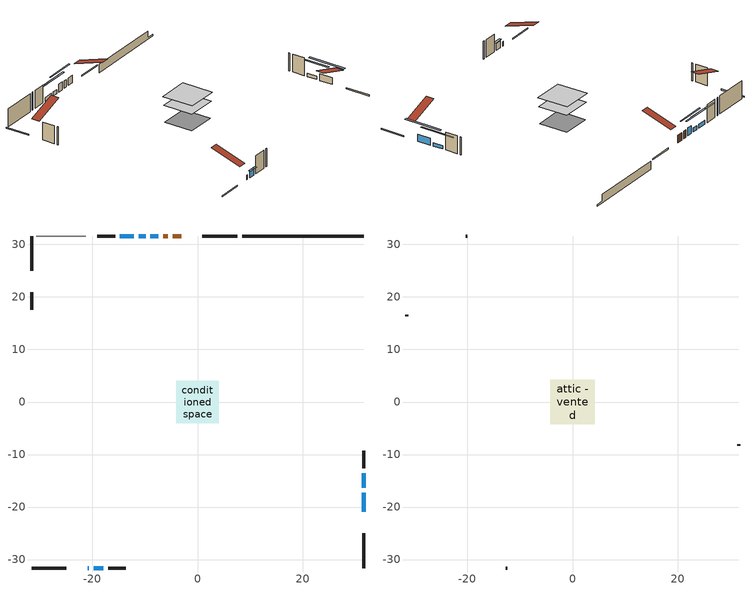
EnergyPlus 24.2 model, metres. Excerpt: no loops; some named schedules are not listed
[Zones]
conditioned space
 floor adiabatic (AdiabaticFloorConstruction): -4.09,-4.09 -4.09,4.09 4.09,4.09 4.09,-4.09 z3
 floor foundation (Slab1 construction): -3.95,-3.95 -3.95,3.95 3.95,3.95 3.95,-3.95 z-1.69
 wall outside (RimJoist1 construction): 7.56,31.6 0.93,31.6 / -31.6,-31.6 -24.97,-31.6 / -31.6,31.6 -31.6,24.97 / 31.6,-31.6 31.6,-24.97 z0.56:0.86
 wall outside (AdiabaticWallConstruction 1): -3.13,31.6 -4.74,31.6 / -5.67,31.6 -6.5,31.6 z0.56:2.59
 wall outside (AdiabaticWallConstruction): -20.92,-31.6 -20.71,-31.6 z0.56:1.78; -19.78,-31.6 -17.95,-31.6 / 31.6,-20.92 31.6,-17.26 z0.56:2.39; -7.42,31.6 -8.95,31.6 z0.56:2.69; -9.88,31.6 -11.2,31.6 / -12.13,31.6 -14.77,31.6 z0.56:1.63; 31.6,-16.33 31.6,-13.58 z0.56:1.48
 wall outside (Wall1 construction): -15.7,31.6 -19.08,31.6 / -17.02,-31.6 -13.64,-31.6 / -31.6,20.91 -31.6,17.53 / 31.6,-12.66 31.6,-9.28 z0.56:5.44
 wall foundation (FoundationWall1 construction): 8.48,31.6,-1.69 8.48,31.6,0.56 29.29,31.6,0.56 29.29,31.6,-1.25 31.6,31.6,-1.25 31.6,31.6,-1.69
 wall adiabatic (Wall3 construction): -21.23,31.6 -30.67,31.6 z0.56:5.44
 window (WindowConstruction 5): -20.91,-31.6 -20.71,-31.6 z0.56:1.78
 window (WindowConstruction): -19.78,-31.6 -17.95,-31.6 z0.56:2.39
 window (WindowConstruction 1): 31.6,-20.91 31.6,-17.26 z0.56:2.39
 window (WindowConstruction 2): -7.43,31.6 -8.95,31.6 z0.56:2.69
 window (WindowConstruction 3): -9.88,31.6 -11.2,31.6 z0.56:1.63
 window (WindowConstruction 4): -12.13,31.6 -14.77,31.6 z0.56:1.63
 window (WindowConstruction 6): 31.6,-16.33 31.6,-13.58 z0.56:1.47
 door (Door): -3.13,31.6 -4.74,31.6 z0.56:2.59
 door (Door 1): -5.67,31.6 -6.5,31.6 z0.56:2.59
 ceiling adiabatic (AdiabaticFloorConstruction): 4.09,-4.09 4.09,4.09 -4.09,4.09 -4.09,-4.09 z3
attic - vented
 floor to conditioned space (Floor1 construction Reversed): -4.28,-4.28 -4.28,4.28 4.28,4.28 4.28,-4.28 z5.44
 wall outside (Wall2 construction): -20.01,31.6 -20.3,31.6 / -12.71,-31.6 -12.42,-31.6 / -31.6,16.61 -31.6,16.31 / 31.6,-8.35 31.6,-8.05 z0.56:5.44
 roof outside (Roof1 construction): -2.2,31.6,5.44 -2.2,23.26,8.22 0,23.26,8.22 0,31.6,5.44; -21.84,-31.6,5.44 -21.84,-23.26,8.22 -24.04,-23.26,8.22 -24.04,-31.6,5.44; -31.6,21.84,5.44 -23.26,21.84,8.22 -23.26,24.04,8.22 -31.6,24.04,5.44; 31.6,-21.84,5.44 23.26,-21.84,8.22 23.26,-24.04,8.22 31.6,-24.04,5.44
shading: -17.65,-31.6 -20.08,-31.6 -20.08,-32.21 -17.65,-32.21 z2.69; 31.6,-13.91 31.6,-24.26 32.21,-24.26 32.21,-13.91 z5.74; -12.3,31.6 -4.08,31.6 -4.08,32 -12.3,32 z6.04; -14.55,31.6 -6.53,31.6 -6.53,32 -14.55,32 z4.98; -18.12,31.6 -8.78,31.6 -8.78,32 -18.12,32 z4.98; 31.6,-10.24 31.6,-19.68 32.01,-19.68 32.01,-10.24 z4.82
[Building]
Building 1: Terrain=Suburbs
[Site:Location]
Toronto Intl AP_ON: Latitude {deg}=43.68; Longitude {deg}=-79.63; Time Zone {hr}=-5; Elevation {m}=173; Keep Site Location Information=Yes
[Site:GroundTemperature:Shallow]
4.59119, 2.66285, 2.50842, 3.42352, 7.09712, 10.7536, 13.9236, 15.9317, 16.1023, 14.4691, 11.3799, 7.83558
[Site:WaterMainsTemperature]
Calculation Method=Schedule; Temperature Schedule=mains temperature schedule
[Material] Roughness=Rough; Thermal Absorptance=0.9
Name | Thickness {m} | Conductivity {W/m-K} | Density {kg/m3} | Specific Heat {J/kg-K} | Solar Absorptance | Visible Absorptance
asphalt or fiberglass shingles | 0.00635 | 0.162714 | 1121.4 | 1465.45 | 0.91 | 0.91
ceiling loosefill ins | 0.169333 | 0.0480833 | 16.02 | 1046.75 | 0.7 | 0.7
ceiling stud and cavity | 0.1397 | 0.762834 | 65.682 | 1177.47 | 0.7 | 0.7
concrete 4.0 in. | 0.1016 | 1.803125 | 2242.8 | 837.4 | 0.7 | 0.7
concrete 8.0 in. | 0.2032 | 1.803125 | 2242.8 | 837.4 | 0.7 | 0.7
door material | 0.04445 | 0.188738 | 512.64 | 1214.23 | 0.7 | 0.7
door material 1 | 0.04445 | 0.20624 | 512.64 | 1214.23 | 0.7 | 0.7
exterior vertical ins | 0.0157188 | 0.029427 | 32.04 | 1214.23 | 0.7 | 0.7
floor covering | 0.0127 | 0.0433444 | 54.468 | 1339.84 | 0.6 | 0.6
floor rigid ins; wall rigid ins | 0.512978 | 0.029427 | 32.04 | 1214.23 | 0.7 | 0.7
floor stud and cavity | 0.1397 | 1.75129 | 37.0049 | 1207.88 | 0.7 | 0.7
furniture material conditioned space 1 | 0.1524 | 0.115458 | 640.8 | 1214.23 | 0.6 | 0.6
gypsum board | 0.0127 | 0.160291 | 801 | 837.4 | 0.6 | 0.6
gypsum board 1 | 0.0127 | 0.160291 | 801 | 837.4 | 0.7 | 0.7
osb sheathing 0.5 in. | 0.0127 | 0.115458 | 512.64 | 1214.23 | 0.7 | 0.7
osb sheathing 0.5 in. 1 | 0.0127 | 0.115458 | 512.64 | 1214.23 | 0.4 | 0.4
osb sheathing 0.75 in. | 0.01905 | 0.115458 | 512.64 | 1214.23 | 0.7 | 0.7
osb sheathing 2.0 in. | 0.0508 | 0.115458 | 512.64 | 1214.23 | 0.7 | 0.7
rim joist rigid ins | 0.051816 | 0.029427 | 32.04 | 1214.23 | 0.7 | 0.7
rim joist stud and cavity | 0.0508 | 0.548689 | 125.044 | 1163.47 | 0.6 | 0.6
wall stud and cavity | 0.1397 | 0.247938 | 139.0536 | 1170.24 | 0.7 | 0.7
wall stud and cavity 1 | 0.0889 | 6.1454 | 50.32683 | 1063.81 | 0.6 | 0.6
wall stud and cavity 2 | 0.1397 | 0.192317 | 139.0536 | 1170.24 | 0.7 | 0.7
wall stud and cavity 3 | 0.0889 | 0.380278 | 52.3479 | 1209.89 | 0.7 | 0.7
wall stud and cavity 4 | 0.0889 | 0.391764 | 83.0341 | 1211.67 | 0.7 | 0.7
wood siding | 0.0254 | 0.102417 | 544.68 | 1172.36 | 0.4 | 0.4
wood siding 1 | 0.00254 | 0.102417 | 544.68 | 1172.36 | 0.4 | 0.4
wood siding 2; wood siding 3; wood siding 4 | 0.0254 | 0.102417 | 544.68 | 1172.36 | 0.7 | 0.7
[WindowMaterial:SimpleGlazingSystem]
Name | U-Factor {W/m2-K} | Solar Heat Gain Coefficient
WindowMaterial | 3.296079 | 0.7
WindowMaterial 1 | 2.21328 | 0.53
WindowMaterial 2 | 2.70216 | 0.54
WindowMaterial 3 | 3.73556 | 0.57
WindowMaterial 4 | 2.27234 | 0.47
WindowMaterial 5 | 6.93965 | 0.69
WindowMaterial 6 | 2.325141 | 0.43
[Construction]
AdiabaticFloorConstruction: floor stud and cavity, floor rigid ins, osb sheathing 0.75 in., floor covering
AdiabaticWallConstruction: wood siding 3, wall rigid ins, wall stud and cavity 3, gypsum board
AdiabaticWallConstruction 1: wood siding 4, wall rigid ins, wall stud and cavity 3, gypsum board
Door: door material
Door 1: door material 1
Floor1 construction Reversed: gypsum board, ceiling stud and cavity, ceiling loosefill ins
FoundationWall1 construction: concrete 8.0 in., gypsum board 1
furniture construction conditioned space 1: furniture material conditioned space 1
PartitionWallConstruction: gypsum board, wall stud and cavity 4, gypsum board
RimJoist1 construction: wood siding 2, rim joist rigid ins, osb sheathing 2.0 in., rim joist stud and cavity
Roof1 construction: asphalt or fiberglass shingles
Slab1 construction: concrete 4.0 in.
Wall1 construction: wood siding, osb sheathing 0.5 in., wall stud and cavity, gypsum board
Wall2 construction: wood siding 1, wall stud and cavity 1
Wall3 construction: osb sheathing 0.5 in. 1, wall stud and cavity 2, gypsum board
WindowConstruction: WindowMaterial
WindowConstruction 1: WindowMaterial 1
WindowConstruction 2: WindowMaterial 2
WindowConstruction 3: WindowMaterial 3
WindowConstruction 4: WindowMaterial 4
WindowConstruction 5: WindowMaterial 5
WindowConstruction 6: WindowMaterial 6
[Zone] Multiplier=1; Part of Total Floor Area=Yes
Name | Volume {m3}
attic - vented | 33.0754
conditioned space | 357.6
[Space]
Name | Zone | Volume {m3}
attic - vented 1 | attic - vented | 33.0754
conditioned space 1 | conditioned space | 357.6
[ZoneInfiltration:EffectiveLeakageArea]
infil attic - vented 1: Zone or Space=attic - vented 1; Schedule=Always On Discrete; Effective Air Leakage Area {cm2}=3033.1; Stack Coefficient=0.000532416; Wind Coefficient=1.559e-05
[ZoneMixing]
whole house fan mix: Zone or Space=attic - vented; Schedule=Always On Continuous; Design Flow Rate Calculation Method=Flow/Zone; Design Flow Rate {m3/s}=0; Source Zone or Space=conditioned space
[SurfaceProperty:ExposedFoundationPerimeter]
Slab1: Exposed Perimeter Calculation Method=TotalExposedPerimeter; Total Exposed Perimeter {m}=23.116
[InternalMass] Zone or ZoneList=conditioned space; Space or SpaceList=conditioned space 1
Name | Construction | Surface Area {m2}
furniture mass conditioned space 1 | furniture construction conditioned space 1 | 51.7719
partition wall mass | PartitionWallConstruction | 129.43
[Lights]
interior lighting: Zone or ZoneList or Space or SpaceList=conditioned space 1; Schedule=interior lighting schedule; Design Level Calculation Method=LightingLevel; Lighting Level {W}=343.2; Return Air Fraction=0; Fraction Radiant=0.6; Fraction Visible=0.2; Fraction Replaceable=1
[People]
occupants: Zone or ZoneList or Space or SpaceList=conditioned space 1; Number of People Schedule=occupants schedule; Number of People Calculation Method=People; Number of People=3; Fraction Radiant=0.314171; Sensible Heat Fraction=0.56303; Activity Level Schedule=occupants activity schedule; Carbon Dioxide Generation Rate {m3/s-W}=0; Enable ASHRAE 55 Comfort Warnings=No; Mean Radiant Temperature Calculation Type=EnclosureAveraged
[ElectricEquipment] Zone or ZoneList or Space or SpaceList=conditioned space 1; Design Level Calculation Method=EquipmentLevel
Name | Schedule | Design Level {W} | Fraction Latent | Fraction Radiant | Fraction Lost
clothes dryer | clothes dryer schedule | 140.772 | 0.015 | 0.081 | 0.85
clothes washer | clothes washer schedule | 32.1985 | 0.03 | 0.162 | 0.7
cooking range | cooking range schedule | 208.969 | 0.08 | 0.432 | 0.2
dishwasher | dishwasher schedule | 66.8632 | 0.3 | 0.18 | 0.4
fridge | fridge schedule | 72.9452 | 0 | 0.6 | 0
mech vent bath fan 0 | mech vent bath fan 0 schedule | 50.2 | 0 | 0 | 1
mech vent bath fan 1 | mech vent bath fan 1 schedule | 50.2 | 0 | 0 | 1
mech vent house fan | mech vent house fan schedule | 0 | 0 | 0 | 1
mech vent house fan cfis | mech vent house fan cfis schedule | 0 | 0 | 0 | 0
mech vent range fan 0 | mech vent range fan 0 schedule | 57 | 0 | 0 | 1
misc plug loads | misc plug loads schedule | 494.7 | 0.045 | 0.513 | 0.1
whole house fan | Always On Discrete | 0 | 0 | 0 | 1
[OtherEquipment] Zone or ZoneList or Space or SpaceList=conditioned space 1; Design Level Calculation Method=EquipmentLevel
Name | Fuel Type | Schedule | Design Level {W} | Fraction Latent | Fraction Radiant | Fraction Lost
clothes dryer 1 | Electricity | clothes dryer schedule | 0 | 0.015 | 0.081 | 0.85
cooking range 1 | Electricity | cooking range schedule | 0 | 0.08 | 0.432 | 0.2
general water use latent | None | general water use schedule | 59.3978 | 1 | 0 | 0
general water use sensible | None | general water use schedule | -58.539 | 0 | 0.6 | 0
mech vent house fan latent load | None | Always On Discrete | 0 | 1 | 0 | 0
mech vent house fan sensible load | None | Always On Discrete | 0 | 0 | 0 | 0
water heater energy adjustment1 | NaturalGas | Always On Discrete | 0.01 | 0 | 0 | 1
[ZoneInfiltration:DesignFlowRate] Zone or ZoneList or Space or SpaceList=conditioned space 1; Schedule=Always On Discrete; Design Flow Rate Calculation Method=Flow/Zone; Design Flow Rate {m3/s}=0
infil flow; natural vent flow; whole house fan flow
[AvailabilityManager:Scheduled]
central ac and furnace airloop Availability Manager: Schedule=Always On Discrete
[Foundation:Kiva]
Foundation Kiva 1: Initial Indoor Air Temperature {C}=18; Wall Height Above Grade {m}=0.560009; Wall Depth Below Slab {m}=0.2032; Custom Block Material Name 1=exterior vertical ins; Custom Block Depth 1 {m}=2.25; Custom Block X Position 1 {m}=0.2159; Custom Block Z Position 1 {m}=0
[Foundation:Kiva:Settings]
Soil Conductivity {W/m-K}=0.849921; Soil Density {kg/m3}=1842.3; Soil Specific Heat {J/kg-K}=418.7; Ground Solar Absorptivity=0.9; Ground Thermal Absorptivity=0.9; Ground Surface Roughness {m}=0.03; Far-Field Width {m}=40; Deep-Ground Boundary Condition=ZeroFlux; Deep-Ground Depth {m}=40; Minimum Cell Dimension {m}=0.2; Maximum Cell Growth Coefficient=3; Simulation Timestep=Timestep
[Exterior:Lights]
exterior lighting: Schedule=exterior lighting schedule; Design Level {W}=75.6
[EnergyManagementSystem:GlobalVariable]
central_ac_and_furnace_airloop_Fan_RTF
infil_program_Qfan
infil_program_Qinf
natural_vent_program_Qnv
natural_vent_program_Qwhf
[EnergyManagementSystem:Sensor]
Name | Output:Variable or Output:Meter Index Key | Output:Variable or Output:Meter
airflow_gain | infil flow | Infiltration Sensible Heat Gain Energy
airflow_gain_1 | natural vent flow | Infiltration Sensible Heat Gain Energy
airflow_gain_2 | whole house fan flow | Infiltration Sensible Heat Gain Energy
airflow_loss | infil flow | Infiltration Sensible Heat Loss Energy
airflow_loss_1 | natural vent flow | Infiltration Sensible Heat Loss Energy
airflow_loss_2 | whole house fan flow | Infiltration Sensible Heat Loss Energy
clg_load_cond |  | Cooling:EnergyTransfer:Zone:CONDITIONED SPACE
clg_sp_s; clg_sp_s_1 | cooling setpoint | Schedule Value
clothes_dryer_exhaust_0_sch_s | clothes dryer exhaust 0 schedule | Schedule Value
cool_season | cooling season schedule | Schedule Value
htg_load_cond |  | Heating:EnergyTransfer:Zone:CONDITIONED SPACE
htg_sp_s; htg_sp_s_1 | heating setpoint | Schedule Value
ig_ee_conv | clothes dryer | Electric Equipment Convective Heating Energy
ig_ee_conv_2 | cooking range | Electric Equipment Convective Heating Energy
ig_ee_conv_4 | fridge | Electric Equipment Convective Heating Energy
ig_ee_conv_5 | misc plug loads | Electric Equipment Convective Heating Energy
ig_ee_conv_6 | whole house fan | Electric Equipment Convective Heating Energy
ig_ee_rad | clothes dryer | Electric Equipment Radiant Heating Energy
ig_ee_rad_2 | cooking range | Electric Equipment Radiant Heating Energy
ig_ee_rad_4 | fridge | Electric Equipment Radiant Heating Energy
ig_ee_rad_5 | misc plug loads | Electric Equipment Radiant Heating Energy
ig_ee_rad_6 | whole house fan | Electric Equipment Radiant Heating Energy
ig_lgt_conv | interior lighting | Lights Convective Heating Energy
ig_lgt_rad | interior lighting | Lights Radiant Heating Energy
ig_lgt_vis | interior lighting | Lights Visible Radiation Heating Energy
ig_oe_conv | clothes dryer 1 | Other Equipment Convective Heating Energy
ig_oe_conv_1 | cooking range 1 | Other Equipment Convective Heating Energy
ig_oe_conv_2 | general water use latent | Other Equipment Convective Heating Energy
ig_oe_conv_3 | general water use sensible | Other Equipment Convective Heating Energy
ig_oe_conv_4 | water heater energy adjustment1 | Other Equipment Convective Heating Energy
ig_oe_rad | clothes dryer 1 | Other Equipment Radiant Heating Energy
ig_oe_rad_1 | cooking range 1 | Other Equipment Radiant Heating Energy
ig_oe_rad_2 | general water use latent | Other Equipment Radiant Heating Energy
ig_oe_rad_3 | general water use sensible | Other Equipment Radiant Heating Energy
ig_oe_rad_4 | water heater energy adjustment1 | Other Equipment Radiant Heating Energy
ig_ppl_conv | occupants | People Convective Heating Energy
ig_ppl_rad | occupants | People Radiant Heating Energy
im_conv | furniture mass conditioned space 1 | Surface Inside Face Convection Heat Gain Energy
im_conv_1 | partition wall mass | Surface Inside Face Convection Heat Gain Energy
im_ig | furniture mass conditioned space 1 | Surface Inside Face Internal Gains Radiation Heat Gain Energy
im_ig_1 | partition wall mass | Surface Inside Face Internal Gains Radiation Heat Gain Energy
im_lgt | furniture mass conditioned space 1 | Surface Inside Face Lights Radiation Heat Gain Energy
im_lgt_1 | partition wall mass | Surface Inside Face Lights Radiation Heat Gain Energy
im_sol | furniture mass conditioned space 1 | Surface Inside Face Solar Radiation Heat Gain Energy
im_sol_1 | partition wall mass | Surface Inside Face Solar Radiation Heat Gain Energy
im_surf | furniture mass conditioned space 1 | Surface Inside Face Net Surface Thermal Radiation Heat Gain Energy
im_surf_1 | partition wall mass | Surface Inside Face Net Surface Thermal Radiation Heat Gain Energy
mech_vent_bath_fan_0_sch_s | mech vent bath fan 0 schedule | Schedule Value
mech_vent_bath_fan_1_sch_s | mech vent bath fan 1 schedule | Schedule Value
mech_vent_range_fan_0_sch_s | mech vent range fan 0 schedule | Schedule Value
mv_conv | mech vent bath fan 0 | Electric Equipment Convective Heating Energy
mv_conv_1 | mech vent bath fan 1 | Electric Equipment Convective Heating Energy
mv_conv_2 | mech vent house fan | Electric Equipment Convective Heating Energy
mv_conv_3 | mech vent house fan cfis | Electric Equipment Convective Heating Energy
mv_conv_4 | mech vent range fan 0 | Electric Equipment Convective Heating Energy
mv_conv_5 | mech vent house fan latent load | Other Equipment Convective Heating Energy
mv_conv_6 | mech vent house fan sensible load | Other Equipment Convective Heating Energy
mv_rad | mech vent bath fan 0 | Electric Equipment Radiant Heating Energy
mv_rad_1 | mech vent bath fan 1 | Electric Equipment Radiant Heating Energy
mv_rad_2 | mech vent house fan | Electric Equipment Radiant Heating Energy
mv_rad_3 | mech vent house fan cfis | Electric Equipment Radiant Heating Energy
mv_rad_4 | mech vent range fan 0 | Electric Equipment Radiant Heating Energy
mv_rad_5 | mech vent house fan latent load | Other Equipment Radiant Heating Energy
mv_rad_6 | mech vent house fan sensible load | Other Equipment Radiant Heating Energy
natural_vent_s | natural vent schedule | Schedule Value
out_pb_s |  | Site Outdoor Air Barometric Pressure
out_wt_s |  | Site Outdoor Air Humidity Ratio
site_vw_s |  | Site Wind Speed
ss_back_out | Window1 | Surface Window Shortwave from Zone Back Out Window Heat Transfer Rate
ss_back_out_1 | Window2 | Surface Window Shortwave from Zone Back Out Window Heat Transfer Rate
ss_back_out_2 | Window3 | Surface Window Shortwave from Zone Back Out Window Heat Transfer Rate
ss_back_out_3 | Window5 | Surface Window Shortwave from Zone Back Out Window Heat Transfer Rate
ss_back_out_4 | Window6 | Surface Window Shortwave from Zone Back Out Window Heat Transfer Rate
ss_back_out_5 | Window7 | Surface Window Shortwave from Zone Back Out Window Heat Transfer Rate
ss_back_out_6 | Window9 | Surface Window Shortwave from Zone Back Out Window Heat Transfer Rate
ss_conv | Door1 | Surface Inside Face Convection Heat Gain Energy
ss_conv_1 | Door3 | Surface Inside Face Convection Heat Gain Energy
ss_conv_2 | Window1 | Surface Inside Face Convection Heat Gain Energy
ss_conv_3 | Window2 | Surface Inside Face Convection Heat Gain Energy
ss_conv_4 | Window3 | Surface Inside Face Convection Heat Gain Energy
ss_conv_5 | Window5 | Surface Inside Face Convection Heat Gain Energy
ss_conv_6 | Window6 | Surface Inside Face Convection Heat Gain Energy
ss_conv_7 | Window7 | Surface Inside Face Convection Heat Gain Energy
ss_conv_8 | Window9 | Surface Inside Face Convection Heat Gain Energy
ss_ig | Door1 | Surface Inside Face Internal Gains Radiation Heat Gain Energy
ss_ig_1 | Door3 | Surface Inside Face Internal Gains Radiation Heat Gain Energy
ss_ig_2 | Window1 | Surface Inside Face Internal Gains Radiation Heat Gain Energy
ss_ig_3 | Window2 | Surface Inside Face Internal Gains Radiation Heat Gain Energy
ss_ig_4 | Window3 | Surface Inside Face Internal Gains Radiation Heat Gain Energy
ss_ig_5 | Window5 | Surface Inside Face Internal Gains Radiation Heat Gain Energy
ss_ig_6 | Window6 | Surface Inside Face Internal Gains Radiation Heat Gain Energy
ss_ig_7 | Window7 | Surface Inside Face Internal Gains Radiation Heat Gain Energy
ss_ig_8 | Window9 | Surface Inside Face Internal Gains Radiation Heat Gain Energy
ss_lgt | Door1 | Surface Inside Face Lights Radiation Heat Gain Energy
ss_lgt_1 | Door3 | Surface Inside Face Lights Radiation Heat Gain Energy
ss_sol | Door1 | Surface Inside Face Solar Radiation Heat Gain Energy
ss_sol_1 | Door3 | Surface Inside Face Solar Radiation Heat Gain Energy
ss_surf | Door1 | Surface Inside Face Net Surface Thermal Radiation Heat Gain Energy
ss_surf_1 | Door3 | Surface Inside Face Net Surface Thermal Radiation Heat Gain Energy
ss_surf_2 | Window1 | Surface Inside Face Net Surface Thermal Radiation Heat Gain Energy
ss_surf_3 | Window2 | Surface Inside Face Net Surface Thermal Radiation Heat Gain Energy
ss_surf_4 | Window3 | Surface Inside Face Net Surface Thermal Radiation Heat Gain Energy
ss_surf_5 | Window5 | Surface Inside Face Net Surface Thermal Radiation Heat Gain Energy
ss_surf_6 | Window6 | Surface Inside Face Net Surface Thermal Radiation Heat Gain Energy
ss_surf_7 | Window7 | Surface Inside Face Net Surface Thermal Radiation Heat Gain Energy
ss_surf_8 | Window9 | Surface Inside Face Net Surface Thermal Radiation Heat Gain Energy
ss_trans_in | Window1 | Surface Window Transmitted Solar Radiation Rate
ss_trans_in_1 | Window2 | Surface Window Transmitted Solar Radiation Rate
ss_trans_in_2 | Window3 | Surface Window Transmitted Solar Radiation Rate
ss_trans_in_3 | Window5 | Surface Window Transmitted Solar Radiation Rate
ss_trans_in_4 | Window6 | Surface Window Transmitted Solar Radiation Rate
ss_trans_in_5 | Window7 | Surface Window Transmitted Solar Radiation Rate
ss_trans_in_6 | Window9 | Surface Window Transmitted Solar Radiation Rate
ss_trans_out | Window1 | Surface Inside Face Initial Transmitted Diffuse Transmitted Out Window Solar Radiation Rate
ss_trans_out_1 | Window2 | Surface Inside Face Initial Transmitted Diffuse Transmitted Out Window Solar Radiation Rate
ss_trans_out_2 | Window3 | Surface Inside Face Initial Transmitted Diffuse Transmitted Out Window Solar Radiation Rate
ss_trans_out_3 | Window5 | Surface Inside Face Initial Transmitted Diffuse Transmitted Out Window Solar Radiation Rate
ss_trans_out_4 | Window6 | Surface Inside Face Initial Transmitted Diffuse Transmitted Out Window Solar Radiation Rate
ss_trans_out_5 | Window7 | Surface Inside Face Initial Transmitted Diffuse Transmitted Out Window Solar Radiation Rate
ss_trans_out_6 | Window9 | Surface Inside Face Initial Transmitted Diffuse Transmitted Out Window Solar Radiation Rate
s_conv | Floor1 | Surface Inside Face Convection Heat Gain Energy
s_conv_1 | FoundationWall1 | Surface Inside Face Convection Heat Gain Energy
s_conv_10 | Wall1:180 | Surface Inside Face Convection Heat Gain Energy
s_conv_11 | Wall1:270 | Surface Inside Face Convection Heat Gain Energy
s_conv_12 | Wall1:90 | Surface Inside Face Convection Heat Gain Energy
s_conv_13 | Wall3 | Surface Inside Face Convection Heat Gain Energy
s_conv_2 | inferred conditioned ceiling | Surface Inside Face Convection Heat Gain Energy
s_conv_3 | inferred conditioned floor | Surface Inside Face Convection Heat Gain Energy
s_conv_4 | RimJoist1:0 | Surface Inside Face Convection Heat Gain Energy
s_conv_5 | RimJoist1:180 | Surface Inside Face Convection Heat Gain Energy
s_conv_6 | RimJoist1:270 | Surface Inside Face Convection Heat Gain Energy
s_conv_7 | RimJoist1:90 | Surface Inside Face Convection Heat Gain Energy
s_conv_8 | Slab1 | Surface Inside Face Convection Heat Gain Energy
s_conv_9 | Wall1:0 | Surface Inside Face Convection Heat Gain Energy
s_ig | Floor1 | Surface Inside Face Internal Gains Radiation Heat Gain Energy
s_ig_1 | FoundationWall1 | Surface Inside Face Internal Gains Radiation Heat Gain Energy
s_ig_10 | Wall1:180 | Surface Inside Face Internal Gains Radiation Heat Gain Energy
s_ig_11 | Wall1:270 | Surface Inside Face Internal Gains Radiation Heat Gain Energy
s_ig_12 | Wall1:90 | Surface Inside Face Internal Gains Radiation Heat Gain Energy
s_ig_13 | Wall3 | Surface Inside Face Internal Gains Radiation Heat Gain Energy
s_ig_2 | inferred conditioned ceiling | Surface Inside Face Internal Gains Radiation Heat Gain Energy
s_ig_3 | inferred conditioned floor | Surface Inside Face Internal Gains Radiation Heat Gain Energy
s_ig_4 | RimJoist1:0 | Surface Inside Face Internal Gains Radiation Heat Gain Energy
s_ig_5 | RimJoist1:180 | Surface Inside Face Internal Gains Radiation Heat Gain Energy
s_ig_6 | RimJoist1:270 | Surface Inside Face Internal Gains Radiation Heat Gain Energy
s_ig_7 | RimJoist1:90 | Surface Inside Face Internal Gains Radiation Heat Gain Energy
s_ig_8 | Slab1 | Surface Inside Face Internal Gains Radiation Heat Gain Energy
s_ig_9 | Wall1:0 | Surface Inside Face Internal Gains Radiation Heat Gain Energy
s_lgt | Floor1 | Surface Inside Face Lights Radiation Heat Gain Energy
s_lgt_1 | FoundationWall1 | Surface Inside Face Lights Radiation Heat Gain Energy
s_lgt_10 | Wall1:180 | Surface Inside Face Lights Radiation Heat Gain Energy
s_lgt_11 | Wall1:270 | Surface Inside Face Lights Radiation Heat Gain Energy
s_lgt_12 | Wall1:90 | Surface Inside Face Lights Radiation Heat Gain Energy
s_lgt_13 | Wall3 | Surface Inside Face Lights Radiation Heat Gain Energy
s_lgt_2 | inferred conditioned ceiling | Surface Inside Face Lights Radiation Heat Gain Energy
s_lgt_3 | inferred conditioned floor | Surface Inside Face Lights Radiation Heat Gain Energy
s_lgt_4 | RimJoist1:0 | Surface Inside Face Lights Radiation Heat Gain Energy
s_lgt_5 | RimJoist1:180 | Surface Inside Face Lights Radiation Heat Gain Energy
s_lgt_6 | RimJoist1:270 | Surface Inside Face Lights Radiation Heat Gain Energy
s_lgt_7 | RimJoist1:90 | Surface Inside Face Lights Radiation Heat Gain Energy
s_lgt_8 | Slab1 | Surface Inside Face Lights Radiation Heat Gain Energy
s_lgt_9 | Wall1:0 | Surface Inside Face Lights Radiation Heat Gain Energy
s_sol | Floor1 | Surface Inside Face Solar Radiation Heat Gain Energy
s_sol_1 | FoundationWall1 | Surface Inside Face Solar Radiation Heat Gain Energy
s_sol_10 | Wall1:180 | Surface Inside Face Solar Radiation Heat Gain Energy
s_sol_11 | Wall1:270 | Surface Inside Face Solar Radiation Heat Gain Energy
s_sol_12 | Wall1:90 | Surface Inside Face Solar Radiation Heat Gain Energy
s_sol_13 | Wall3 | Surface Inside Face Solar Radiation Heat Gain Energy
